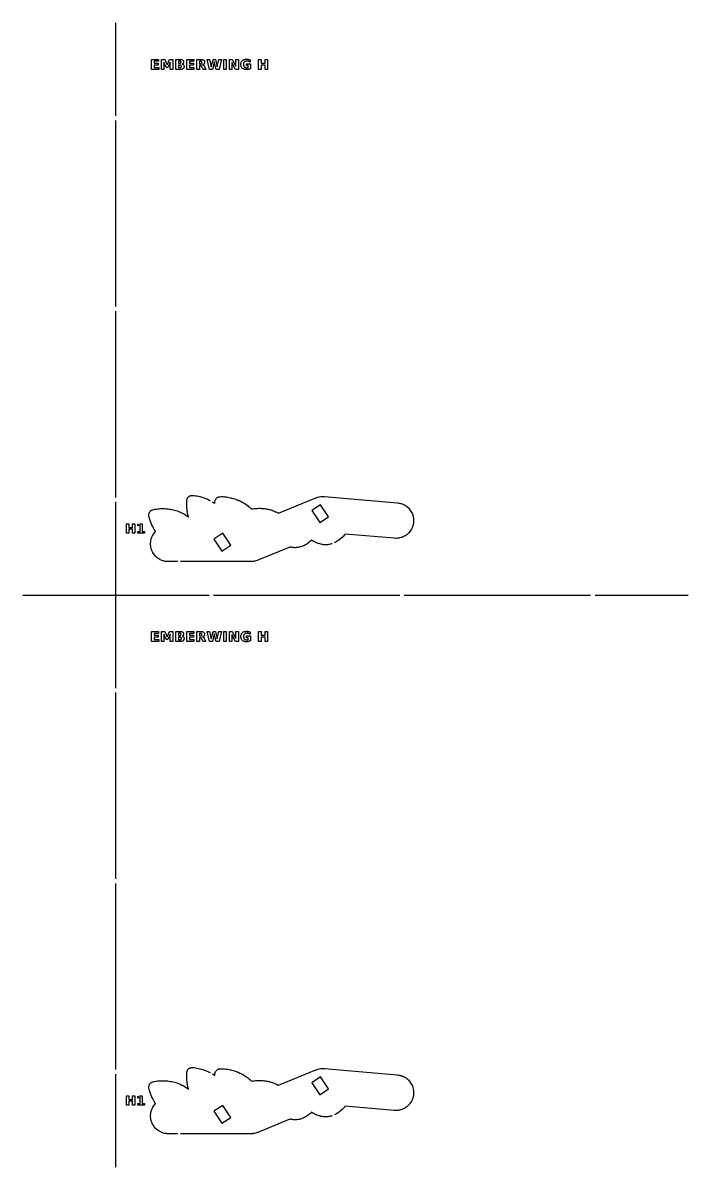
# Model space of a CAD drawing. Header units: millimetres. Extents: x 0 to 300, y 0 to 300.
# Drawn here: x 125.6 to 300, y 0 to 300 of the extents above; entities that cross this region are included whole.
import ezdxf

# ---------------------------------------------------------------- set-up
doc = ezdxf.new("R2010")
doc.units = ezdxf.units.MM
doc.layers.add('CUT', color=1, linetype='CONTINUOUS')
doc.layers.add('ENGRAVE', color=5, linetype='CONTINUOUS')

msp = doc.modelspace()

# ---------------------------------------------------------------- linework, layer by layer
at = {"layer": 'CUT', "color": 1}
for points in [[(150, 275.6), (150, 300)], [(150, 225.6), (150, 274.4)], [(150, 175.6), (150, 224.4)], [(150, 125.6), (150, 174.4)], [(166.2617, 158.7396), (163.7751, 158.7396), (163.7095, 158.7412), (163.3515, 158.7588), (163.2209, 158.7717), (162.8971, 158.8197), (162.7683, 158.8453), (162.4508, 158.9249), (162.3252, 158.963), (162.0169, 159.0733), (161.8957, 159.1235), (161.5997, 159.2635), (161.484, 159.3253), (161.2032, 159.4936), (161.094, 159.5666), (160.8311, 159.7616), (160.7296, 159.8448), (160.487, 160.0647), (160.3942, 160.1575), (160.1744, 160.4001), (160.0911, 160.5015), (159.8961, 160.7645), (159.8232, 160.8736), (159.6549, 161.1544), (159.593, 161.2702), (159.453, 161.5661), (159.4028, 161.6874), (159.2925, 161.9956), (159.2544, 162.1212), (159.1748, 162.4388), (159.1492, 162.5675), (159.1012, 162.8914), (159.0883, 163.022), (159.0723, 163.349), (159.0723, 163.4802), (159.0883, 163.8072), (159.1012, 163.9379), (159.1492, 164.2617), (159.1748, 164.3904), (159.2544, 164.708), (159.2925, 164.8336), (159.4028, 165.1418), (159.453, 165.2631), (159.593, 165.559), (159.6549, 165.6748), (159.8232, 165.9556), (159.8961, 166.0647), (160.0911, 166.3277), (160.1744, 166.4291), (160.3687, 166.6436), (160.2982, 166.7509), (160.2699, 166.7959), (160.0729, 167.1235), (160.048, 167.1667), (159.8561, 167.5144), (159.834, 167.5562), (159.6477, 167.9237), (159.6279, 167.9646), (159.4481, 168.3516), (159.4298, 168.3926), (159.2575, 168.7988), (159.2402, 168.8416), (159.0768, 169.2667), (159.0597, 169.3141), (158.908, 169.758), (158.8897, 169.8158), (158.7553, 170.2768), (158.7338, 170.3604), (158.6542, 170.7176), (158.632, 170.8461), (158.6221, 170.978), (158.6249, 171.1102), (158.6404, 171.2416), (158.6684, 171.3708), (158.7088, 171.4967), (158.761, 171.6182), (158.8247, 171.7341), (158.8992, 171.8434), (158.9839, 171.945), (159.0779, 172.038), (159.1804, 172.1215), (159.2905, 172.1948), (159.4071, 172.2572), (159.5275, 172.3074), (159.5657, 172.3212), (159.6896, 172.3593), (160.019, 172.4434), (160.103, 172.4619), (160.447, 172.5266), (160.5122, 172.5372), (160.8605, 172.5849), (160.9153, 172.5913), (161.2639, 172.6245), (161.3124, 172.6283), (161.6595, 172.6487), (161.7039, 172.6506), (162.0484, 172.6593), (162.0904, 172.6598), (162.4316, 172.6577), (162.472, 172.6569), (162.8095, 172.6447), (162.849, 172.6427), (163.1825, 172.6207), (163.2216, 172.6176), (163.5508, 172.5862), (163.5897, 172.5819), (163.9145, 172.5413), (163.9536, 172.5359), (164.2738, 172.4862), (164.3131, 172.4795), (164.6286, 172.4209), (164.6684, 172.4129), (164.979, 172.3453), (165.0193, 172.3359), (165.3251, 172.2595), (165.3658, 172.2486), (165.6667, 172.1632), (165.7079, 172.1508), (166.0038, 172.0564), (166.0455, 172.0423), (166.3364, 171.9389), (166.3785, 171.9231), (166.6644, 171.8105), (166.7069, 171.7929), (166.9876, 171.6709), (167.0304, 171.6514), (167.3061, 171.52), (167.349, 171.4986), (167.6197, 171.3574), (167.6626, 171.334), (167.9282, 171.183), (167.971, 171.1575), (168.2315, 170.9962), (168.2742, 170.9686), (168.5294, 170.7968), (168.5718, 170.767), (168.8217, 170.5842), (168.8638, 170.5522), (169.0365, 170.4151), (168.995, 170.5568), (168.9811, 170.6081), (168.8883, 170.9789), (168.8771, 171.0275), (168.7952, 171.4161), (168.7863, 171.4625), (168.7156, 171.8684), (168.7085, 171.9133), (168.6496, 172.3359), (168.6442, 172.3806), (168.598, 172.8193), (168.594, 172.8653), (168.5619, 173.3196), (168.5594, 173.3699), (168.544, 173.8388), (168.5434, 173.8994), (168.5495, 174.3795), (168.5534, 174.4658), (168.5816, 174.8307), (168.5979, 174.9601), (168.627, 175.0891), (168.6683, 175.2147), (168.7215, 175.3358), (168.7861, 175.4512), (168.8615, 175.5599), (168.9469, 175.6608), (169.0417, 175.7531), (169.1449, 175.8358), (169.2555, 175.9082), (169.3726, 175.9697), (169.4951, 176.0196), (169.6218, 176.0575), (169.7516, 176.0831), (169.8814, 176.0959), (169.9219, 176.098), (170.0515, 176.0982), (170.3912, 176.0824), (170.4768, 176.0756), (170.8248, 176.0369), (170.8902, 176.028), (171.2373, 175.9719), (171.2915, 175.962), (171.6347, 175.8919), (171.6821, 175.8814), (172.02, 175.7995), (172.0631, 175.7883), (172.3951, 175.696), (172.4354, 175.6842), (172.7611, 175.5825), (172.7995, 175.5699), (173.1187, 175.4597), (173.1559, 175.4462), (173.4684, 175.3278), (173.5049, 175.3133), (173.8105, 175.1872), (173.8465, 175.1717), (174.1453, 175.038), (174.1811, 175.0213), (174.4727, 174.8803), (174.5084, 174.8623), (174.6805, 174.7727)], [(175.2475, 174.4552), (175.4119, 174.3562), (175.4477, 174.3339), (175.7105, 174.1644), (175.7463, 174.1404), (175.9603, 173.9924), (175.9591, 174.0217), (175.9551, 174.3876), (175.9599, 174.5179), (175.9775, 174.649), (176.0076, 174.7778), (176.0499, 174.9031), (176.1041, 175.0237), (176.1696, 175.1386), (176.2458, 175.2467), (176.3321, 175.3469), (176.4276, 175.4384), (176.5314, 175.5203), (176.6427, 175.5918), (176.7603, 175.6523), (176.8831, 175.7013), (177.0101, 175.7382), (177.1383, 175.7624), (177.1785, 175.768), (177.3076, 175.7797), (177.6473, 175.7938), (177.7333, 175.7946), (178.0833, 175.7867), (178.1492, 175.7836), (178.4999, 175.7583), (178.5547, 175.7532), (178.9027, 175.7136), (178.9509, 175.7073), (179.2947, 175.6555), (179.3386, 175.6481), (179.6775, 175.5855), (179.7186, 175.5772), (180.052, 175.5047), (180.0914, 175.4955), (180.4191, 175.4137), (180.4573, 175.4036), (180.7791, 175.3132), (180.8166, 175.302), (181.1322, 175.2032), (181.1695, 175.191), (181.4788, 175.0841), (181.5159, 175.0707), (181.8189, 174.9559), (181.8561, 174.9412), (182.1526, 174.8186), (182.1898, 174.8025), (182.4798, 174.6722), (182.5172, 174.6546), (182.8006, 174.5166), (182.8382, 174.4975), (183.1149, 174.3518), (183.1527, 174.3311), (183.4227, 174.1776), (183.4606, 174.1552), (183.7238, 173.9938), (183.7617, 173.9696), (184.0181, 173.8004), (184.056, 173.7744), (184.3055, 173.597), (184.3433, 173.5691), (184.5859, 173.3835), (184.6235, 173.3537), (184.8591, 173.1596), (184.8962, 173.1278), (185.1248, 172.9251), (185.1615, 172.8913), (185.3829, 172.6796), (185.419, 172.6438), (185.5078, 172.5522), (185.533, 172.5567), (185.5729, 172.5633), (185.9069, 172.6129), (185.9462, 172.6181), (186.278, 172.6574), (186.317, 172.6614), (186.6464, 172.6906), (186.6855, 172.6935), (187.0122, 172.7129), (187.0517, 172.7146), (187.3755, 172.7242), (187.4155, 172.7248), (187.7363, 172.7247), (187.7769, 172.7241), (188.0947, 172.7144), (188.136, 172.7125), (188.4506, 172.6931), (188.4926, 172.6898), (188.804, 172.6608), (188.8468, 172.6561), (189.1549, 172.6173), (189.1985, 172.611), (189.5034, 172.5624), (189.5477, 172.5546), (189.8493, 172.496), (189.8943, 172.4864), (190.1926, 172.4178), (190.2382, 172.4064), (190.5333, 172.3275), (190.5793, 172.3143), (190.8712, 172.2249), (190.9177, 172.2097), (191.2064, 172.1096), (191.2532, 172.0924), (191.5387, 171.9813), (191.5857, 171.962), (191.868, 171.8396), (191.9151, 171.8181), (192.1942, 171.684), (192.2414, 171.6602), (192.5171, 171.514), (192.5644, 171.4877), (192.6227, 171.4537), (202.4294, 175.4918), (202.489, 175.5147), (202.8172, 175.6318), (202.9394, 175.669), (203.248, 175.7469), (203.3732, 175.7722), (203.6879, 175.8204), (203.8148, 175.8337), (204.1327, 175.8517), (204.2603, 175.8528), (204.6086, 175.8392), (204.6723, 175.8352), (223.7485, 174.1763), (223.8138, 174.1691), (224.1689, 174.1205), (224.2979, 174.0964), (224.6164, 174.0205), (224.7424, 173.9838), (225.0519, 173.8771), (225.1737, 173.8282), (225.4712, 173.6916), (225.5877, 173.6311), (225.8704, 173.466), (225.9804, 173.3943), (226.2455, 173.2023), (226.3479, 173.1202), (226.593, 172.9032), (226.6559, 172.8417), (227.705, 171.2681), (227.8095, 170.986), (227.8491, 170.8609), (227.9323, 170.5442), (227.9593, 170.4158), (228.0111, 170.0925), (228.0254, 169.9621), (228.0452, 169.6353), (228.0467, 169.504), (228.0344, 169.1769), (228.023, 169.0461), (227.9787, 168.7218), (227.9546, 168.5928), (227.8787, 168.2743), (227.842, 168.1483), (227.7352, 167.8388), (227.6864, 167.717), (227.5498, 167.4194), (227.4893, 167.303), (227.3242, 167.0203), (227.2525, 166.9103), (227.0605, 166.6451), (226.9784, 166.5427), (226.7614, 166.2977), (226.6696, 166.2038), (226.4296, 165.9812), (226.3291, 165.8968), (226.0684, 165.6987), (225.9601, 165.6246), (225.6812, 165.4531), (225.5662, 165.3899), (225.2718, 165.2465), (225.1512, 165.1949), (224.8442, 165.0811), (224.719, 165.0416), (224.4024, 164.9584), (224.274, 164.9313), (223.9507, 164.8796), (223.8202, 164.8652), (223.4935, 164.8454), (223.3622, 164.8439), (223.0041, 164.8574), (222.9385, 164.8615), (210.116, 165.9765), (209.9534, 165.7857), (209.9154, 165.743), (209.6299, 165.4357), (209.5895, 165.394), (209.3045, 165.1127), (209.2608, 165.0714), (208.9772, 164.8157), (208.9293, 164.7745), (208.6478, 164.5437), (208.5952, 164.5028), (208.3163, 164.2965), (208.2585, 164.256), (207.9827, 164.0737), (207.9193, 164.0343), (207.6469, 163.8753), (207.5777, 163.8375), (207.3087, 163.7011), (207.2901, 163.6924)], [(206.688, 163.4484), (206.6246, 163.4257), (206.5395, 163.3985), (206.2785, 163.3246), (206.1897, 163.3026), (205.9296, 163.2478), (205.8383, 163.2319), (205.5779, 163.1956), (205.4855, 163.186), (205.2234, 163.1679), (205.1315, 163.1648), (204.8663, 163.1648), (204.7763, 163.1678), (204.5066, 163.1859), (204.4199, 163.1946), (204.1447, 163.2313), (204.0622, 163.2449), (203.7807, 163.3005), (203.7033, 163.3182), (203.4149, 163.3932), (203.3429, 163.414), (203.0475, 163.5088), (202.9811, 163.532), (202.6785, 163.647), (202.6178, 163.6718), (202.3083, 163.807), (202.2528, 163.8328), (201.9367, 163.9885), (201.8862, 164.0148), (201.5639, 164.191), (201.5178, 164.2174), (201.2582, 164.3731), (201.0579, 164.1814), (201.0113, 164.1389), (200.7367, 163.8999), (200.6854, 163.8574), (200.4127, 163.6429), (200.3562, 163.6008), (200.0859, 163.4104), (200.0236, 163.3691), (199.756, 163.2021), (199.688, 163.1624), (199.4231, 163.018), (199.3492, 162.9807), (199.087, 162.8581), (199.0076, 162.8241), (198.7475, 162.7225), (198.6633, 162.6928), (198.4046, 162.6112), (198.3164, 162.5866), (198.0581, 162.5241), (197.9673, 162.5055), (197.7081, 162.4616), (197.616, 162.4492), (197.3546, 162.4234), (197.2628, 162.4175), (196.9976, 162.4096), (196.9076, 162.41), (196.6375, 162.4202), (196.5506, 162.4263), (196.2744, 162.4548), (196.1916, 162.4659), (195.9086, 162.5132), (195.8306, 162.5286), (195.6318, 162.574), (195.6208, 162.576), (195.6101, 162.5722), (187.186, 159.1034), (187.125, 159.0801), (186.7891, 158.9606), (186.6641, 158.9229), (186.3481, 158.8442), (186.2201, 158.8188), (185.8979, 158.7713), (185.768, 158.7586), (185.4119, 158.7412), (185.3466, 158.7396), (166.9117, 158.7396)], [(125.6, 150), (174.4, 150)], [(175.6, 150), (224.4, 150)], [(225.6, 150), (274.4, 150)], [(275.6, 150), (300, 150)], [(150, 75.6), (150, 124.4)], [(150, 25.6), (150, 74.4)], [(150, 0), (150, 24.4)], [(166.2617, 8.7396), (163.7751, 8.7396), (163.7095, 8.7412), (163.3515, 8.7588), (163.2209, 8.7717), (162.8971, 8.8197), (162.7683, 8.8453), (162.4508, 8.9249), (162.3252, 8.963), (162.0169, 9.0733), (161.8957, 9.1235), (161.5997, 9.2635), (161.484, 9.3253), (161.2032, 9.4936), (161.094, 9.5666), (160.8311, 9.7616), (160.7296, 9.8448), (160.487, 10.0647), (160.3942, 10.1575), (160.1744, 10.4001), (160.0911, 10.5015), (159.8961, 10.7645), (159.8232, 10.8736), (159.6549, 11.1544), (159.593, 11.2702), (159.453, 11.5661), (159.4028, 11.6874), (159.2925, 11.9956), (159.2544, 12.1212), (159.1748, 12.4388), (159.1492, 12.5675), (159.1012, 12.8914), (159.0883, 13.022), (159.0723, 13.349), (159.0723, 13.4802), (159.0883, 13.8072), (159.1012, 13.9379), (159.1492, 14.2617), (159.1748, 14.3904), (159.2544, 14.708), (159.2925, 14.8336), (159.4028, 15.1418), (159.453, 15.2631), (159.593, 15.559), (159.6549, 15.6748), (159.8232, 15.9556), (159.8961, 16.0647), (160.0911, 16.3277), (160.1744, 16.4291), (160.3687, 16.6436), (160.2982, 16.7509), (160.2699, 16.7959), (160.0729, 17.1235), (160.048, 17.1667), (159.8561, 17.5144), (159.834, 17.5562), (159.6477, 17.9237), (159.6279, 17.9646), (159.4481, 18.3516), (159.4298, 18.3926), (159.2575, 18.7988), (159.2402, 18.8416), (159.0768, 19.2667), (159.0597, 19.3141), (158.908, 19.758), (158.8897, 19.8158), (158.7553, 20.2768), (158.7338, 20.3604), (158.6542, 20.7176), (158.632, 20.8461), (158.6221, 20.978), (158.6249, 21.1102), (158.6404, 21.2416), (158.6684, 21.3708), (158.7088, 21.4967), (158.761, 21.6182), (158.8247, 21.7341), (158.8992, 21.8434), (158.9839, 21.945), (159.0779, 22.038), (159.1804, 22.1215), (159.2905, 22.1948), (159.4071, 22.2572), (159.5275, 22.3074), (159.5657, 22.3212), (159.6896, 22.3593), (160.019, 22.4434), (160.103, 22.4619), (160.447, 22.5266), (160.5122, 22.5372), (160.8605, 22.5849), (160.9153, 22.5913), (161.2639, 22.6245), (161.3124, 22.6283), (161.6595, 22.6487), (161.7039, 22.6506), (162.0484, 22.6593), (162.0904, 22.6598), (162.4316, 22.6577), (162.472, 22.6569), (162.8095, 22.6447), (162.849, 22.6427), (163.1825, 22.6207), (163.2216, 22.6176), (163.5508, 22.5862), (163.5897, 22.5819), (163.9145, 22.5413), (163.9536, 22.5359), (164.2738, 22.4862), (164.3131, 22.4795), (164.6286, 22.4209), (164.6684, 22.4129), (164.979, 22.3453), (165.0193, 22.3359), (165.3251, 22.2595), (165.3658, 22.2486), (165.6667, 22.1632), (165.7079, 22.1508), (166.0038, 22.0564), (166.0455, 22.0423), (166.3364, 21.9389), (166.3785, 21.9231), (166.6644, 21.8105), (166.7069, 21.7929), (166.9876, 21.6709), (167.0304, 21.6514), (167.3061, 21.52), (167.349, 21.4986), (167.6197, 21.3574), (167.6626, 21.334), (167.9282, 21.183), (167.971, 21.1575), (168.2315, 20.9962), (168.2742, 20.9686), (168.5294, 20.7968), (168.5718, 20.767), (168.8217, 20.5842), (168.8638, 20.5522), (169.0365, 20.4151), (168.995, 20.5568), (168.9811, 20.6081), (168.8883, 20.9789), (168.8771, 21.0275), (168.7952, 21.4161), (168.7863, 21.4625), (168.7156, 21.8684), (168.7085, 21.9133), (168.6496, 22.3359), (168.6442, 22.3806), (168.598, 22.8193), (168.594, 22.8653), (168.5619, 23.3196), (168.5594, 23.3699), (168.544, 23.8388), (168.5434, 23.8994), (168.5495, 24.3795), (168.5534, 24.4658), (168.5816, 24.8307), (168.5979, 24.9601), (168.627, 25.0891), (168.6683, 25.2147), (168.7215, 25.3358), (168.7861, 25.4512), (168.8615, 25.5599), (168.9469, 25.6608), (169.0417, 25.7531), (169.1449, 25.8358), (169.2555, 25.9082), (169.3726, 25.9697), (169.4951, 26.0196), (169.6218, 26.0575), (169.7516, 26.0831), (169.8814, 26.0959), (169.9219, 26.098), (170.0515, 26.0982), (170.3912, 26.0824), (170.4768, 26.0756), (170.8248, 26.0369), (170.8902, 26.028), (171.2373, 25.9719), (171.2915, 25.962), (171.6347, 25.8919), (171.6821, 25.8814), (172.02, 25.7995), (172.0631, 25.7883), (172.3951, 25.696), (172.4354, 25.6842), (172.7611, 25.5825), (172.7995, 25.5699), (173.1187, 25.4597), (173.1559, 25.4462), (173.4684, 25.3278), (173.5049, 25.3133), (173.8105, 25.1872), (173.8465, 25.1717), (174.1453, 25.038), (174.1811, 25.0213), (174.4727, 24.8803), (174.5084, 24.8623), (174.6805, 24.7727)], [(175.2475, 24.4552), (175.4119, 24.3562), (175.4477, 24.3339), (175.7105, 24.1644), (175.7463, 24.1404), (175.9603, 23.9924), (175.9591, 24.0217), (175.9551, 24.3876), (175.9599, 24.5179), (175.9775, 24.649), (176.0076, 24.7778), (176.0499, 24.9031), (176.1041, 25.0237), (176.1696, 25.1386), (176.2458, 25.2467), (176.3321, 25.3469), (176.4276, 25.4384), (176.5314, 25.5203), (176.6427, 25.5918), (176.7603, 25.6523), (176.8831, 25.7013), (177.0101, 25.7382), (177.1383, 25.7624), (177.1785, 25.768), (177.3076, 25.7797), (177.6473, 25.7938), (177.7333, 25.7946), (178.0833, 25.7867), (178.1492, 25.7836), (178.4999, 25.7583), (178.5547, 25.7532), (178.9027, 25.7136), (178.9509, 25.7073), (179.2947, 25.6555), (179.3386, 25.6481), (179.6775, 25.5855), (179.7186, 25.5772), (180.052, 25.5047), (180.0914, 25.4955), (180.4191, 25.4137), (180.4573, 25.4036), (180.7791, 25.3132), (180.8166, 25.302), (181.1322, 25.2032), (181.1695, 25.191), (181.4788, 25.0841), (181.5159, 25.0707), (181.8189, 24.9559), (181.8561, 24.9412), (182.1526, 24.8186), (182.1898, 24.8025), (182.4798, 24.6722), (182.5172, 24.6546), (182.8006, 24.5166), (182.8382, 24.4975), (183.1149, 24.3518), (183.1527, 24.3311), (183.4227, 24.1776), (183.4606, 24.1552), (183.7238, 23.9938), (183.7617, 23.9696), (184.0181, 23.8004), (184.056, 23.7744), (184.3055, 23.597), (184.3433, 23.5691), (184.5859, 23.3835), (184.6235, 23.3537), (184.8591, 23.1596), (184.8962, 23.1278), (185.1248, 22.9251), (185.1615, 22.8913), (185.3829, 22.6796), (185.419, 22.6438), (185.5078, 22.5522), (185.533, 22.5567), (185.5729, 22.5633), (185.9069, 22.6129), (185.9462, 22.6181), (186.278, 22.6574), (186.317, 22.6614), (186.6464, 22.6906), (186.6855, 22.6935), (187.0122, 22.7129), (187.0517, 22.7146), (187.3755, 22.7242), (187.4155, 22.7248), (187.7363, 22.7247), (187.7769, 22.7241), (188.0947, 22.7144), (188.136, 22.7125), (188.4506, 22.6931), (188.4926, 22.6898), (188.804, 22.6608), (188.8468, 22.6561), (189.1549, 22.6173), (189.1985, 22.611), (189.5034, 22.5624), (189.5477, 22.5546), (189.8493, 22.496), (189.8943, 22.4864), (190.1926, 22.4178), (190.2382, 22.4064), (190.5333, 22.3275), (190.5793, 22.3143), (190.8712, 22.2249), (190.9177, 22.2097), (191.2064, 22.1096), (191.2532, 22.0924), (191.5387, 21.9813), (191.5857, 21.962), (191.868, 21.8396), (191.9151, 21.8181), (192.1942, 21.684), (192.2414, 21.6602), (192.5171, 21.514), (192.5644, 21.4877), (192.6227, 21.4537), (202.4294, 25.4918), (202.489, 25.5147), (202.8172, 25.6318), (202.9394, 25.669), (203.248, 25.7469), (203.3732, 25.7722), (203.6879, 25.8204), (203.8148, 25.8337), (204.1327, 25.8517), (204.2603, 25.8528), (204.6086, 25.8392), (204.6723, 25.8352), (223.7485, 24.1763), (223.8138, 24.1691), (224.1689, 24.1205), (224.2979, 24.0964), (224.6164, 24.0205), (224.7424, 23.9838), (225.0519, 23.8771), (225.1737, 23.8282), (225.4712, 23.6916), (225.5877, 23.6311), (225.8704, 23.466), (225.9804, 23.3943), (226.2455, 23.2023), (226.3479, 23.1202), (226.593, 22.9032), (226.6559, 22.8417), (227.705, 21.2681), (227.8095, 20.986), (227.8491, 20.8609), (227.9323, 20.5442), (227.9593, 20.4158), (228.0111, 20.0925), (228.0254, 19.9621), (228.0452, 19.6353), (228.0467, 19.504), (228.0344, 19.1769), (228.023, 19.0461), (227.9787, 18.7218), (227.9546, 18.5928), (227.8787, 18.2743), (227.842, 18.1483), (227.7352, 17.8388), (227.6864, 17.717), (227.5498, 17.4194), (227.4893, 17.303), (227.3242, 17.0203), (227.2525, 16.9103), (227.0605, 16.6451), (226.9784, 16.5427), (226.7614, 16.2977), (226.6696, 16.2038), (226.4296, 15.9812), (226.3291, 15.8968), (226.0684, 15.6987), (225.9601, 15.6246), (225.6812, 15.4531), (225.5662, 15.3899), (225.2718, 15.2465), (225.1512, 15.1949), (224.8442, 15.0811), (224.719, 15.0416), (224.4024, 14.9584), (224.274, 14.9313), (223.9507, 14.8796), (223.8202, 14.8652), (223.4935, 14.8454), (223.3622, 14.8439), (223.0041, 14.8574), (222.9385, 14.8615), (210.116, 15.9765), (209.9534, 15.7857), (209.9154, 15.743), (209.6299, 15.4357), (209.5895, 15.394), (209.3045, 15.1127), (209.2608, 15.0714), (208.9772, 14.8157), (208.9293, 14.7745), (208.6478, 14.5437), (208.5952, 14.5028), (208.3163, 14.2965), (208.2585, 14.256), (207.9827, 14.0737), (207.9193, 14.0343), (207.6469, 13.8753), (207.5777, 13.8375), (207.3087, 13.7011), (207.2901, 13.6924)], [(206.688, 13.4484), (206.6246, 13.4257), (206.5395, 13.3985), (206.2785, 13.3246), (206.1897, 13.3026), (205.9296, 13.2478), (205.8383, 13.2319), (205.5779, 13.1956), (205.4855, 13.186), (205.2234, 13.1679), (205.1315, 13.1648), (204.8663, 13.1648), (204.7763, 13.1678), (204.5066, 13.1859), (204.4199, 13.1946), (204.1447, 13.2313), (204.0622, 13.2449), (203.7807, 13.3005), (203.7033, 13.3182), (203.4149, 13.3932), (203.3429, 13.414), (203.0475, 13.5088), (202.9811, 13.532), (202.6785, 13.647), (202.6178, 13.6718), (202.3083, 13.807), (202.2528, 13.8328), (201.9367, 13.9885), (201.8862, 14.0148), (201.5639, 14.191), (201.5178, 14.2174), (201.2582, 14.3731), (201.0579, 14.1814), (201.0113, 14.1389), (200.7367, 13.8999), (200.6854, 13.8574), (200.4127, 13.6429), (200.3562, 13.6008), (200.0859, 13.4104), (200.0236, 13.3691), (199.756, 13.2021), (199.688, 13.1624), (199.4231, 13.018), (199.3492, 12.9807), (199.087, 12.8581), (199.0076, 12.8241), (198.7475, 12.7225), (198.6633, 12.6928), (198.4046, 12.6112), (198.3164, 12.5866), (198.0581, 12.5241), (197.9673, 12.5055), (197.7081, 12.4616), (197.616, 12.4492), (197.3546, 12.4234), (197.2628, 12.4175), (196.9976, 12.4096), (196.9076, 12.41), (196.6375, 12.4202), (196.5506, 12.4263), (196.2744, 12.4548), (196.1916, 12.4659), (195.9086, 12.5132), (195.8306, 12.5286), (195.6318, 12.574), (195.6208, 12.576), (195.6101, 12.5722), (187.186, 9.1034), (187.125, 9.0801), (186.7891, 8.9606), (186.6641, 8.9229), (186.3481, 8.8442), (186.2201, 8.8188), (185.8979, 8.7713), (185.768, 8.7586), (185.4119, 8.7412), (185.3466, 8.7396), (166.9117, 8.7396)]]:
    msp.add_lwpolyline(points, dxfattribs=at)
for points in [[(205.7558, 170.5161), (203.6534, 173.6696), (201.332, 172.122), (203.4343, 168.9685), (205.7558, 170.5161)], [(180.1009, 163.0277), (177.9986, 166.1812), (175.6771, 164.6335), (177.7794, 161.4801), (180.1009, 163.0277)], [(205.7558, 20.5161), (203.6534, 23.6696), (201.332, 22.122), (203.4343, 18.9685), (205.7558, 20.5161)], [(180.1009, 13.0277), (177.9986, 16.1812), (175.6771, 14.6335), (177.7794, 11.4801), (180.1009, 13.0277)]]:
    msp.add_lwpolyline(points, close=True, dxfattribs=at)
at = {"layer": 'ENGRAVE', "color": 5}
for points in [[(160.0103, 289.9194), (160.0103, 289.4292), (161.0947, 289.4292), (161.0947, 288.9161), (160.0103, 288.9161), (160.0103, 288.3131), (161.2023, 288.3131), (161.2023, 287.8), (159.3315, 287.8), (159.3315, 290.4325), (161.1635, 290.4325), (161.1635, 289.9194), (160.0103, 289.9194)], [(164.0092, 290.4325), (164.8714, 290.4325), (164.8714, 287.8), (164.2296, 287.8), (164.2296, 289.7255), (163.6231, 288.306), (163.1928, 288.306), (162.5863, 289.7255), (162.5863, 287.8), (161.9427, 287.8), (161.9427, 290.4325), (162.8067, 290.4325), (163.4062, 289.0237), (164.0092, 290.4325)], [(167.7277, 288.9743), (167.7644, 288.9151), (167.7944, 288.8517), (167.8177, 288.7839), (167.8343, 288.7118), (167.8443, 288.6354), (167.8476, 288.5547), (167.8405, 288.4331), (167.819, 288.3223), (167.7833, 288.2223), (167.7332, 288.1331), (167.6689, 288.0546), (167.5902, 287.9869), (167.497, 287.9298), (167.3888, 287.8831), (167.2658, 287.8467), (167.1279, 287.8208), (166.975, 287.8052), (166.8073, 287.8), (165.6806, 287.8), (165.6806, 290.4325), (166.6998, 290.4325), (166.8742, 290.4279), (167.0318, 290.4141), (167.1725, 290.3911), (167.2965, 290.3588), (167.4037, 290.3174), (167.4941, 290.2668), (167.5693, 290.206), (167.6308, 290.1341), (167.6786, 290.0512), (167.7128, 289.9572), (167.7333, 289.8522), (167.7401, 289.736), (167.7376, 289.6736), (167.7301, 289.6143), (167.7176, 289.5582), (167.7001, 289.5052), (167.6776, 289.4555), (167.6502, 289.409), (167.6179, 289.3659), (167.5812, 289.3268), (167.54, 289.2915), (167.4942, 289.2601), (167.444, 289.2325), (167.3892, 289.2088), (167.4593, 289.1847), (167.524, 289.1546), (167.5832, 289.1185), (167.6368, 289.0764), (167.685, 289.0283), (167.7277, 288.9743)], [(166.9486, 289.4623), (166.9784, 289.4839), (167.0037, 289.5093), (167.0244, 289.5384), (167.0405, 289.5712), (167.052, 289.6077), (167.0589, 289.648), (167.0612, 289.692), (167.0589, 289.7354), (167.052, 289.7753), (167.0405, 289.8116), (167.0244, 289.8444), (167.0037, 289.8735), (166.9784, 289.8991), (166.9486, 289.921), (166.9145, 289.9388), (166.8761, 289.9527), (166.8334, 289.9626), (166.7864, 289.9686), (166.735, 289.9705), (166.3595, 289.9705), (166.3595, 289.4134), (166.735, 289.4134), (166.7864, 289.4153), (166.8334, 289.4212), (166.8761, 289.431), (166.9145, 289.4447), (166.9486, 289.4623)], [(167.0656, 288.3484), (167.0972, 288.3796), (167.123, 288.4158), (167.143, 288.4568), (167.1573, 288.5027), (167.1659, 288.5536), (167.1688, 288.6093), (167.166, 288.664), (167.1574, 288.7138), (167.1432, 288.759), (167.1233, 288.7994), (167.0978, 288.835), (167.0665, 288.8659), (167.0296, 288.892), (166.9868, 288.9134), (166.9383, 288.93), (166.8839, 288.9419), (166.8238, 288.949), (166.758, 288.9514), (166.3595, 288.9514), (166.3595, 288.262), (166.758, 288.262), (166.8233, 288.2644), (166.8831, 288.2716), (166.9372, 288.2836), (166.9856, 288.3004), (167.0284, 288.322), (167.0656, 288.3484)], [(169.2563, 289.4292), (170.3407, 289.4292), (170.3407, 288.9161), (169.2563, 288.9161), (169.2563, 288.3131), (170.4483, 288.3131), (170.4483, 287.8), (168.5775, 287.8), (168.5775, 290.4325), (170.4095, 290.4325), (170.4095, 289.9194), (169.2563, 289.9194), (169.2563, 289.4292)], [(172.2255, 290.4325), (172.3912, 290.4277), (172.5414, 290.4131), (172.6762, 290.3889), (172.7956, 290.3549), (172.8996, 290.3113), (172.9881, 290.258), (173.0622, 290.1941), (173.1228, 290.119), (173.1699, 290.0327), (173.2036, 289.9351), (173.2238, 289.8262), (173.2305, 289.7061), (173.227, 289.6217), (173.2165, 289.5425), (173.199, 289.4685), (173.1745, 289.3996), (173.143, 289.336), (173.1045, 289.2776), (173.0589, 289.2242), (173.0062, 289.1757), (172.9464, 289.1321), (172.8795, 289.0934), (172.8056, 289.0596), (172.7245, 289.0307), (172.7701, 289.0179), (172.8141, 289.0007), (172.8565, 288.9789), (172.8973, 288.9528), (172.9364, 288.9221), (172.974, 288.887), (173.0108, 288.8465), (173.0477, 288.7996), (173.0848, 288.7462), (173.1221, 288.6864), (173.1595, 288.6202), (173.197, 288.5476), (173.5655, 287.8), (172.8426, 287.8), (172.5217, 288.4542), (172.4893, 288.5165), (172.4568, 288.5719), (172.4241, 288.6203), (172.3912, 288.6618), (172.3582, 288.6964), (172.3251, 288.7239), (172.2901, 288.746), (172.2513, 288.7641), (172.209, 288.7782), (172.1629, 288.7882), (172.1131, 288.7942), (172.0597, 288.7962), (171.8675, 288.7962), (171.8675, 287.8), (171.1887, 287.8), (171.1887, 290.4325), (172.2255, 290.4325)], [(172.384, 289.3005), (172.4249, 289.3204), (172.4591, 289.3446), (172.4874, 289.3739), (172.5105, 289.4089), (172.5285, 289.4495), (172.5414, 289.4958), (172.5491, 289.5479), (172.5517, 289.6056), (172.5491, 289.6627), (172.5414, 289.7141), (172.5285, 289.7598), (172.5105, 289.7999), (172.4874, 289.8343), (172.4591, 289.863), (172.4249, 289.8867), (172.384, 289.9061), (172.3363, 289.9212), (172.282, 289.932), (172.221, 289.9384), (172.1532, 289.9406), (171.8675, 289.9406), (171.8675, 289.2653), (172.1532, 289.2653), (172.221, 289.2675), (172.282, 289.2741), (172.3363, 289.2851), (172.384, 289.3005)], [(175.4468, 290.4325), (176.1009, 290.4325), (176.5523, 288.5194), (177.0072, 290.4325), (177.6526, 290.4325), (177.0319, 287.8), (176.2491, 287.8), (175.7712, 289.8013), (175.2987, 287.8), (174.5158, 287.8), (173.8898, 290.4325), (174.5405, 290.4325), (174.9954, 288.5194), (175.4468, 290.4325)], [(178.2414, 287.8), (178.2414, 290.4325), (178.9202, 290.4325), (178.9202, 287.8), (178.2414, 287.8)], [(182.0886, 290.4325), (182.0886, 287.8), (181.3304, 287.8), (180.373, 289.6056), (180.373, 287.8), (179.7294, 287.8), (179.7294, 290.4325), (180.4876, 290.4325), (181.445, 288.627), (181.445, 290.4325), (182.0886, 290.4325)], [(185.0035, 287.8877), (184.9151, 287.8586), (184.8257, 287.8329), (184.7351, 287.8106), (184.6435, 287.7917), (184.5509, 287.7763), (184.4574, 287.7643), (184.3629, 287.7557), (184.2673, 287.7506), (184.1709, 287.7489), (183.9592, 287.7591), (183.7628, 287.7897), (183.5815, 287.8408), (183.4154, 287.9123), (183.2645, 288.0042), (183.1288, 288.1165), (183.0113, 288.2463), (182.9152, 288.3907), (182.8405, 288.5496), (182.7871, 288.7231), (182.7551, 288.9111), (182.7444, 289.1136), (182.7553, 289.3182), (182.7879, 289.5078), (182.8423, 289.6823), (182.9184, 289.8416), (183.0162, 289.9859), (183.1358, 290.1151), (183.2743, 290.2267), (183.4289, 290.3179), (183.5996, 290.3889), (183.7863, 290.4396), (183.989, 290.47), (184.2079, 290.4801), (184.2948, 290.4788), (184.3806, 290.4746), (184.4651, 290.4678), (184.5484, 290.4582), (184.6304, 290.4458), (184.7113, 290.4308), (184.7908, 290.413), (184.8687, 290.3925), (184.9451, 290.3695), (185.02, 290.3438), (185.0934, 290.3154), (185.1653, 290.2844), (185.1653, 289.7396), (185.0919, 289.7795), (185.0187, 289.816), (184.9456, 289.8489), (184.8726, 289.8783), (184.7998, 289.9041), (184.7272, 289.9265), (184.6545, 289.9453), (184.5819, 289.9608), (184.5092, 289.9727), (184.4364, 289.9813), (184.3636, 289.9865), (184.2908, 289.9882), (184.1607, 289.9819), (184.0411, 289.963), (183.9317, 289.9315), (183.8327, 289.8875), (183.744, 289.8308), (183.6657, 289.7616), (183.5986, 289.6807), (183.5437, 289.5889), (183.501, 289.4863), (183.4706, 289.3729), (183.4523, 289.2487), (183.4462, 289.1136), (183.452, 288.9796), (183.4697, 288.8562), (183.4991, 288.7433), (183.5402, 288.6411), (183.5931, 288.5494), (183.6578, 288.4683), (183.7332, 288.3988), (183.8186, 288.3419), (183.9139, 288.2977), (184.019, 288.2661), (184.1341, 288.2471), (184.259, 288.2408), (184.2939, 288.2412), (184.3279, 288.2423), (184.3611, 288.2441), (184.3934, 288.2467), (184.4249, 288.25), (184.4556, 288.254), (184.4854, 288.2589), (184.5141, 288.2645), (184.5418, 288.271), (184.5685, 288.2783), (184.5941, 288.2865), (184.6187, 288.2955), (184.6187, 288.8068), (184.2044, 288.8068), (184.2044, 289.2617), (185.2623, 289.2617), (185.2623, 287.9957), (185.1771, 287.9563), (185.0909, 287.9203), (185.0035, 287.8877)], [(189.0865, 290.4325), (189.7653, 290.4325), (189.7653, 287.8), (189.0865, 287.8), (189.0865, 288.9161), (188.085, 288.9161), (188.085, 287.8), (187.4061, 287.8), (187.4061, 290.4325), (188.085, 290.4325), (188.085, 289.4292), (189.0865, 289.4292), (189.0865, 290.4325)], [(153.3874, 168.6489), (153.3874, 167.7228), (154.3118, 167.7228), (154.3118, 168.6489), (154.9385, 168.6489), (154.9385, 166.2189), (154.3118, 166.2189), (154.3118, 167.2492), (153.3874, 167.2492), (153.3874, 166.2189), (152.7607, 166.2189), (152.7607, 168.6489), (153.3874, 168.6489)], [(156.3218, 166.6518), (156.3218, 168.2225), (155.7538, 168.1053), (155.7538, 168.5317), (156.3185, 168.6489), (156.9142, 168.6489), (156.9142, 166.6518), (157.4676, 166.6518), (157.4676, 166.2189), (155.7684, 166.2189), (155.7684, 166.6518), (156.3218, 166.6518)], [(160.0103, 139.9194), (160.0103, 139.4292), (161.0947, 139.4292), (161.0947, 138.9161), (160.0103, 138.9161), (160.0103, 138.3131), (161.2023, 138.3131), (161.2023, 137.8), (159.3315, 137.8), (159.3315, 140.4325), (161.1635, 140.4325), (161.1635, 139.9194), (160.0103, 139.9194)], [(164.0092, 140.4325), (164.8714, 140.4325), (164.8714, 137.8), (164.2296, 137.8), (164.2296, 139.7255), (163.6231, 138.306), (163.1928, 138.306), (162.5863, 139.7255), (162.5863, 137.8), (161.9427, 137.8), (161.9427, 140.4325), (162.8067, 140.4325), (163.4062, 139.0237), (164.0092, 140.4325)], [(167.7277, 138.9743), (167.7644, 138.9151), (167.7944, 138.8517), (167.8177, 138.7839), (167.8343, 138.7118), (167.8443, 138.6354), (167.8476, 138.5547), (167.8405, 138.4331), (167.819, 138.3223), (167.7833, 138.2223), (167.7332, 138.1331), (167.6689, 138.0546), (167.5902, 137.9869), (167.497, 137.9298), (167.3888, 137.8831), (167.2658, 137.8467), (167.1279, 137.8208), (166.975, 137.8052), (166.8073, 137.8), (165.6806, 137.8), (165.6806, 140.4325), (166.6998, 140.4325), (166.8742, 140.4279), (167.0318, 140.4141), (167.1725, 140.3911), (167.2965, 140.3588), (167.4037, 140.3174), (167.4941, 140.2668), (167.5693, 140.206), (167.6308, 140.1341), (167.6786, 140.0512), (167.7128, 139.9572), (167.7333, 139.8522), (167.7401, 139.736), (167.7376, 139.6736), (167.7301, 139.6143), (167.7176, 139.5582), (167.7001, 139.5052), (167.6776, 139.4555), (167.6502, 139.409), (167.6179, 139.3659), (167.5812, 139.3268), (167.54, 139.2915), (167.4942, 139.2601), (167.444, 139.2325), (167.3892, 139.2088), (167.4593, 139.1847), (167.524, 139.1546), (167.5832, 139.1185), (167.6368, 139.0764), (167.685, 139.0283), (167.7277, 138.9743)], [(166.9486, 139.4623), (166.9784, 139.4839), (167.0037, 139.5093), (167.0244, 139.5384), (167.0405, 139.5712), (167.052, 139.6077), (167.0589, 139.648), (167.0612, 139.692), (167.0589, 139.7354), (167.052, 139.7753), (167.0405, 139.8116), (167.0244, 139.8444), (167.0037, 139.8735), (166.9784, 139.8991), (166.9486, 139.921), (166.9145, 139.9388), (166.8761, 139.9527), (166.8334, 139.9626), (166.7864, 139.9686), (166.735, 139.9705), (166.3595, 139.9705), (166.3595, 139.4134), (166.735, 139.4134), (166.7864, 139.4153), (166.8334, 139.4212), (166.8761, 139.431), (166.9145, 139.4447), (166.9486, 139.4623)], [(167.0656, 138.3484), (167.0972, 138.3796), (167.123, 138.4158), (167.143, 138.4568), (167.1573, 138.5027), (167.1659, 138.5536), (167.1688, 138.6093), (167.166, 138.664), (167.1574, 138.7138), (167.1432, 138.759), (167.1233, 138.7994), (167.0978, 138.835), (167.0665, 138.8659), (167.0296, 138.892), (166.9868, 138.9134), (166.9383, 138.93), (166.8839, 138.9419), (166.8238, 138.949), (166.758, 138.9514), (166.3595, 138.9514), (166.3595, 138.262), (166.758, 138.262), (166.8233, 138.2644), (166.8831, 138.2716), (166.9372, 138.2836), (166.9856, 138.3004), (167.0284, 138.322), (167.0656, 138.3484)], [(169.2563, 139.4292), (170.3407, 139.4292), (170.3407, 138.9161), (169.2563, 138.9161), (169.2563, 138.3131), (170.4483, 138.3131), (170.4483, 137.8), (168.5775, 137.8), (168.5775, 140.4325), (170.4095, 140.4325), (170.4095, 139.9194), (169.2563, 139.9194), (169.2563, 139.4292)], [(172.2255, 140.4325), (172.3912, 140.4277), (172.5414, 140.4131), (172.6762, 140.3889), (172.7956, 140.3549), (172.8996, 140.3113), (172.9881, 140.258), (173.0622, 140.1941), (173.1228, 140.119), (173.1699, 140.0327), (173.2036, 139.9351), (173.2238, 139.8262), (173.2305, 139.7061), (173.227, 139.6217), (173.2165, 139.5425), (173.199, 139.4685), (173.1745, 139.3996), (173.143, 139.336), (173.1045, 139.2776), (173.0589, 139.2242), (173.0062, 139.1757), (172.9464, 139.1321), (172.8795, 139.0934), (172.8056, 139.0596), (172.7245, 139.0307), (172.7701, 139.0179), (172.8141, 139.0007), (172.8565, 138.9789), (172.8973, 138.9528), (172.9364, 138.9221), (172.974, 138.887), (173.0108, 138.8465), (173.0477, 138.7996), (173.0848, 138.7462), (173.1221, 138.6864), (173.1595, 138.6202), (173.197, 138.5476), (173.5655, 137.8), (172.8426, 137.8), (172.5217, 138.4542), (172.4893, 138.5165), (172.4568, 138.5719), (172.4241, 138.6203), (172.3912, 138.6618), (172.3582, 138.6964), (172.3251, 138.7239), (172.2901, 138.746), (172.2513, 138.7641), (172.209, 138.7782), (172.1629, 138.7882), (172.1131, 138.7942), (172.0597, 138.7962), (171.8675, 138.7962), (171.8675, 137.8), (171.1887, 137.8), (171.1887, 140.4325), (172.2255, 140.4325)], [(172.384, 139.3005), (172.4249, 139.3204), (172.4591, 139.3446), (172.4874, 139.3739), (172.5105, 139.4089), (172.5285, 139.4495), (172.5414, 139.4958), (172.5491, 139.5479), (172.5517, 139.6056), (172.5491, 139.6627), (172.5414, 139.7141), (172.5285, 139.7598), (172.5105, 139.7999), (172.4874, 139.8343), (172.4591, 139.863), (172.4249, 139.8867), (172.384, 139.9061), (172.3363, 139.9212), (172.282, 139.932), (172.221, 139.9384), (172.1532, 139.9406), (171.8675, 139.9406), (171.8675, 139.2653), (172.1532, 139.2653), (172.221, 139.2675), (172.282, 139.2741), (172.3363, 139.2851), (172.384, 139.3005)], [(175.4468, 140.4325), (176.1009, 140.4325), (176.5523, 138.5194), (177.0072, 140.4325), (177.6526, 140.4325), (177.0319, 137.8), (176.2491, 137.8), (175.7712, 139.8013), (175.2987, 137.8), (174.5158, 137.8), (173.8898, 140.4325), (174.5405, 140.4325), (174.9954, 138.5194), (175.4468, 140.4325)], [(178.2414, 137.8), (178.2414, 140.4325), (178.9202, 140.4325), (178.9202, 137.8), (178.2414, 137.8)], [(182.0886, 140.4325), (182.0886, 137.8), (181.3304, 137.8), (180.373, 139.6056), (180.373, 137.8), (179.7294, 137.8), (179.7294, 140.4325), (180.4876, 140.4325), (181.445, 138.627), (181.445, 140.4325), (182.0886, 140.4325)], [(185.0035, 137.8877), (184.9151, 137.8586), (184.8257, 137.8329), (184.7351, 137.8106), (184.6435, 137.7917), (184.5509, 137.7763), (184.4574, 137.7643), (184.3629, 137.7557), (184.2673, 137.7506), (184.1709, 137.7489), (183.9592, 137.7591), (183.7628, 137.7897), (183.5815, 137.8408), (183.4154, 137.9123), (183.2645, 138.0042), (183.1288, 138.1165), (183.0113, 138.2463), (182.9152, 138.3907), (182.8405, 138.5496), (182.7871, 138.7231), (182.7551, 138.9111), (182.7444, 139.1136), (182.7553, 139.3182), (182.7879, 139.5078), (182.8423, 139.6823), (182.9184, 139.8416), (183.0162, 139.9859), (183.1358, 140.1151), (183.2743, 140.2267), (183.4289, 140.3179), (183.5996, 140.3889), (183.7863, 140.4396), (183.989, 140.47), (184.2079, 140.4801), (184.2948, 140.4788), (184.3806, 140.4746), (184.4651, 140.4678), (184.5484, 140.4582), (184.6304, 140.4458), (184.7113, 140.4308), (184.7908, 140.413), (184.8687, 140.3925), (184.9451, 140.3695), (185.02, 140.3438), (185.0934, 140.3154), (185.1653, 140.2844), (185.1653, 139.7396), (185.0919, 139.7795), (185.0187, 139.816), (184.9456, 139.8489), (184.8726, 139.8783), (184.7998, 139.9041), (184.7272, 139.9265), (184.6545, 139.9453), (184.5819, 139.9608), (184.5092, 139.9727), (184.4364, 139.9813), (184.3636, 139.9865), (184.2908, 139.9882), (184.1607, 139.9819), (184.0411, 139.963), (183.9317, 139.9315), (183.8327, 139.8875), (183.744, 139.8308), (183.6657, 139.7616), (183.5986, 139.6807), (183.5437, 139.5889), (183.501, 139.4863), (183.4706, 139.3729), (183.4523, 139.2487), (183.4462, 139.1136), (183.452, 138.9796), (183.4697, 138.8562), (183.4991, 138.7433), (183.5402, 138.6411), (183.5931, 138.5494), (183.6578, 138.4683), (183.7332, 138.3988), (183.8186, 138.3419), (183.9139, 138.2977), (184.019, 138.2661), (184.1341, 138.2471), (184.259, 138.2408), (184.2939, 138.2412), (184.3279, 138.2423), (184.3611, 138.2441), (184.3934, 138.2467), (184.4249, 138.25), (184.4556, 138.254), (184.4854, 138.2589), (184.5141, 138.2645), (184.5418, 138.271), (184.5685, 138.2783), (184.5941, 138.2865), (184.6187, 138.2955), (184.6187, 138.8068), (184.2044, 138.8068), (184.2044, 139.2617), (185.2623, 139.2617), (185.2623, 137.9957), (185.1771, 137.9563), (185.0909, 137.9203), (185.0035, 137.8877)], [(189.0865, 140.4325), (189.7653, 140.4325), (189.7653, 137.8), (189.0865, 137.8), (189.0865, 138.9161), (188.085, 138.9161), (188.085, 137.8), (187.4061, 137.8), (187.4061, 140.4325), (188.085, 140.4325), (188.085, 139.4292), (189.0865, 139.4292), (189.0865, 140.4325)], [(153.3874, 18.6489), (153.3874, 17.7228), (154.3118, 17.7228), (154.3118, 18.6489), (154.9385, 18.6489), (154.9385, 16.2189), (154.3118, 16.2189), (154.3118, 17.2492), (153.3874, 17.2492), (153.3874, 16.2189), (152.7607, 16.2189), (152.7607, 18.6489), (153.3874, 18.6489)], [(156.3218, 16.6518), (156.3218, 18.2225), (155.7538, 18.1053), (155.7538, 18.5317), (156.3185, 18.6489), (156.9142, 18.6489), (156.9142, 16.6518), (157.4676, 16.6518), (157.4676, 16.2189), (155.7684, 16.2189), (155.7684, 16.6518), (156.3218, 16.6518)]]:
    msp.add_lwpolyline(points, close=True, dxfattribs=at)

doc.saveas('drawing.dxf')
